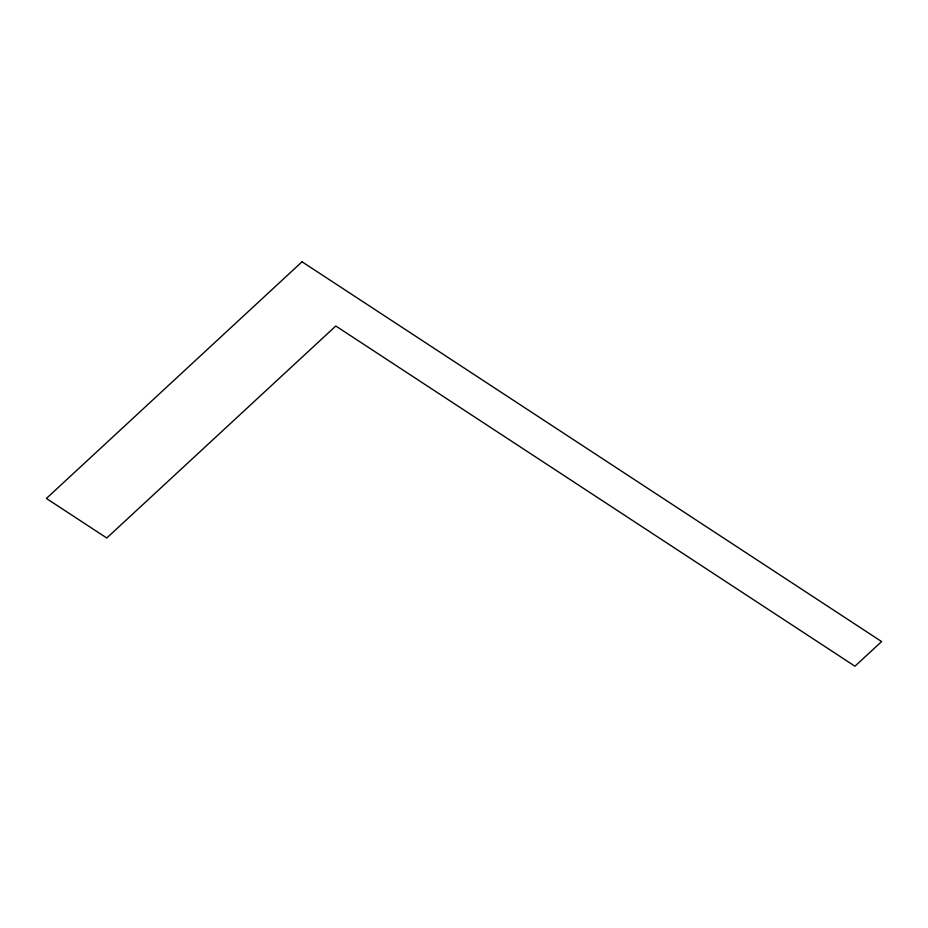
<?xml version="1.0" encoding="UTF-8"?>
<svg xmlns="http://www.w3.org/2000/svg" width="928" height="928" viewBox="0 0 928 928"><rect width="100%" height="100%" fill="white"/><g stroke="black" fill="none" stroke-linecap="round" stroke-linejoin="round"><path stroke-width="1.39" d="M302.041 261.789L46.4 498.452L106.766 538.008L335.785 326.006L854.966 666.211L881.6 641.561L302.041 261.789"/></g></svg>
